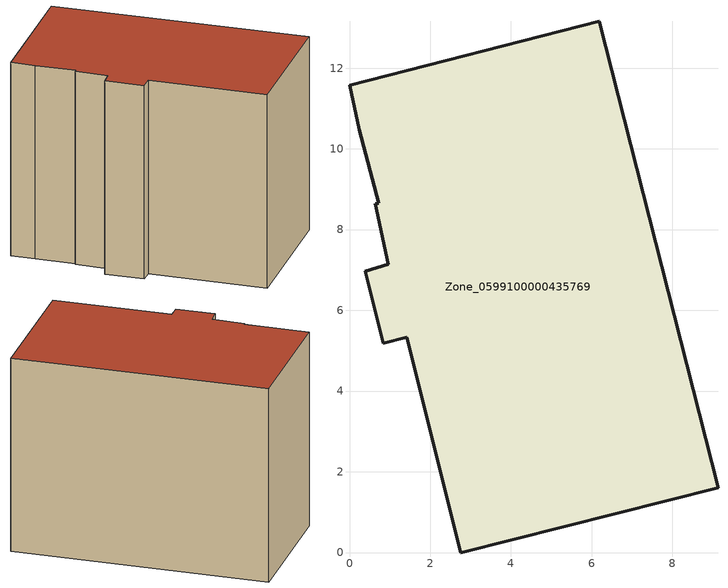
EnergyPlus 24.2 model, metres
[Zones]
Zone_0599100000435769
 floor ground (C_G): 0.72,8.65 0.24,10.47 0,11.58 6.19,13.16 9.13,1.6 2.76,0 1.41,5.34 0.83,5.19 0.39,6.97 0.96,7.15 0.64,8.64 z0
 wall outside (C_F): 0.39,6.97 0.83,5.19 1.41,5.34 2.76,0 9.13,1.6 6.19,13.16 0,11.58 0.24,10.47 0.72,8.65 0.64,8.64 0.96,7.15 0.39,6.97 z0:9.38
 roof outside (C_R): 0.24,10.47 0.72,8.65 0.64,8.64 0.96,7.15 0.39,6.97 0.83,5.19 1.41,5.34 2.76,0 9.13,1.6 6.19,13.16 0,11.58 z9.38
[BUILDING]
Pand.0599100000435769: North Axis=0; Terrain=City; Loads Convergence Tolerance Value=0.04; Temperature Convergence Tolerance Value=0.4; Solar Distribution=FullExterior; Maximum Number of Warmup Days=25; Minimum Number of Warmup Days=1
[Site:Location]
Rotterdam.The.Hague.AP_ZH_NLD Design_Conditions: Latitude=51.96; Longitude=4.45; Time Zone=1; Elevation=-4.5
[SITE:GROUNDTEMPERATURE:BUILDINGSURFACE]
18, 18, 18, 18, 18, 18, 18, 18, 18, 18, 18, 18
[MATERIAL] Thermal Absorptance=0.9; Solar Absorptance=0.7; Visible Absorptance=0.7
Name | Roughness | Thickness | Conductivity | Density | Specific Heat
G.TC.2006-2014 | MediumSmooth | 0.15 | 0.06 | 540 | 1210
F.TC.2006-2014 | Rough | 0.3 | 0.12 | 1920 | 840
R.TC.2006-2014 | MediumRough | 0.2 | 0.08 | 1500 | 1000
[CONSTRUCTION]
C_G: G.TC.2006-2014
C_F: F.TC.2006-2014
C_R: R.TC.2006-2014
[ZONE]
Zone_0599100000435769: Type=1; Multiplier=1; Ceiling Height=Autocalculate; Volume=Autocalculate; Floor Area=autocalculate; Part of Total Floor Area=Yes
[ZONEINFILTRATION:DESIGNFLOWRATE]
Infil_Zone_0599100000435769: Zone or ZoneList or Space or SpaceList=Zone_0599100000435769; Schedule=AlwaysOn; Design Flow Rate Calculation Method=Flow/Area; Flow Rate per Floor Area=0.0015; Constant Term Coefficient=1; Temperature Term Coefficient=0; Velocity Term Coefficient=0; Velocity Squared Term Coefficient=0
[HVACTEMPLATE:ZONE:IDEALLOADSAIRSYSTEM]
Zone_0599100000435769: Maximum Heating Supply Air Temperature=50; Minimum Cooling Supply Air Temperature=13; Maximum Heating Supply Air Humidity Ratio=0.0156; Minimum Cooling Supply Air Humidity Ratio=0.0077; Heating Limit=NoLimit; Cooling Limit=NoLimit; Dehumidification Control Type=ConstantSensibleHeatRatio; Cooling Sensible Heat Ratio=0.7; Dehumidification Setpoint=60; Humidification Control Type=None; Humidification Setpoint=30; Outdoor Air Method=None; Outdoor Air Flow Rate per Person=0.00944; Outdoor Air Flow Rate per Zone Floor Area=0; Outdoor Air Flow Rate per Zone=0; Demand Controlled Ventilation Type=None; Outdoor Air Economizer Type=NoEconomizer; Heat Recovery Type=None; Sensible Heat Recovery Effectiveness=0.7; Latent Heat Recovery Effectiveness=0.65
[ZONECONTROL:THERMOSTAT]
ThermostatControl_Zone_0599100000435769: Zone or ZoneList=Zone_0599100000435769; Control Type Schedule=DualSetpointControlType; Control 1=Thermostat_Zone_0599100000435769; Temperature Difference Between Cutout And Setpoint=0
[THERMOSTATSETPOINT:DUALSETPOINT]
Thermostat_Zone_0599100000435769: Heating Setpoint Temperature Schedule=HeatingSetpoint_Zone_0599100000435769; Cooling Setpoint Temperature Schedule=CoolingSetpoint_Zone_0599100000435769
[SCHEDULE:COMPACT]
HeatingSetpoint_Zone_0599100000435769: Through: 12/31, For: AllDays, Until: 24:00, 21
CoolingSetpoint_Zone_0599100000435769: Through: 12/31, For: AllDays, Until: 24:00, 24
DualSetpointControlType: Through: 12/31, For: AllDays, Until: 24:00, 4
AlwaysOn: Through: 12/31, For: AllDays, Until: 24:00, 1
